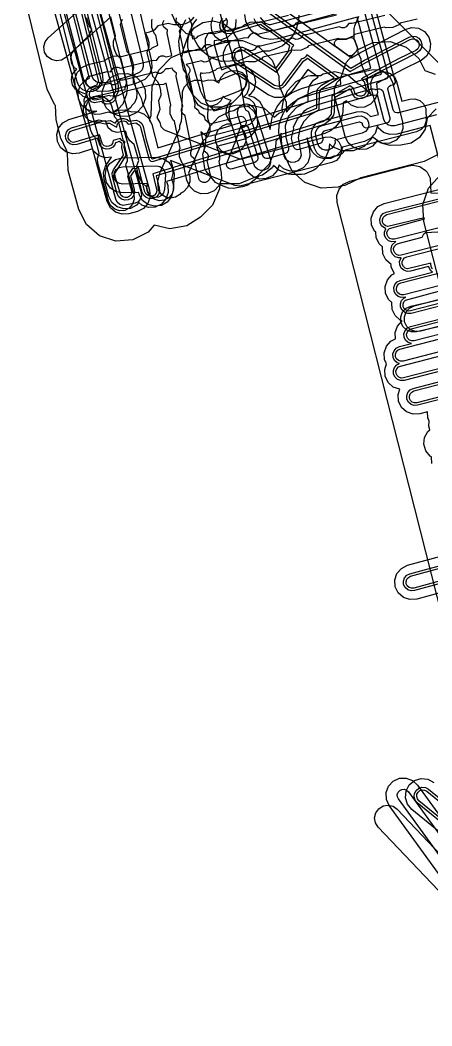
# Model space of a CAD drawing. Header units: metres. Extents: x 17722 to 17999, y 13535 to 15917.
# Drawn here: x 17852.3 to 17899.3, y 13712.9 to 13827.8 of the extents above; entities that cross this region are included whole.
import ezdxf

# ---------------------------------------------------------------- set-up
doc = ezdxf.new("R2010")
doc.units = ezdxf.units.M
for name, color, linetype in [('AI_GREENING_ALLOWED_ZONE', 4, 'Continuous'), ('AI_GREENING_EXCLUSIONS', 1, 'Continuous'), ('AI_GREENING_LAWN', 82, 'Continuous')]:
    doc.layers.add(name, color=color, linetype=linetype)

msp = doc.modelspace()

# ---------------------------------------------------------------- linework, layer by layer
at = {"layer": 'AI_GREENING_ALLOWED_ZONE'}
msp.add_lwpolyline([(17888.4, 13824.73), (17888.27, 13824.86), (17888.2, 13825.04), (17888.2, 13825.23), (17888.28, 13825.41), (17888.41, 13825.54), (17888.58, 13825.62), (17888.77, 13825.63), (17888.87, 13825.61), (17889.55, 13825.64), (17889.65, 13825.67), (17889.82, 13825.75), (17890.02, 13825.8), (17890.23, 13825.76), (17890.4, 13825.64), (17890.51, 13825.46), (17890.76, 13824.7), (17890.79, 13824.53), (17890.75, 13824.36), (17890.66, 13824.21), (17890.35, 13823.87), (17890.21, 13823.76), (17890.03, 13823.71), (17889.85, 13823.73), (17889.69, 13823.8), (17888.4, 13824.73)], close=True, dxfattribs=at)
at = {"layer": 'AI_GREENING_EXCLUSIONS'}
for points in [[(17858.87, 13838.53), (17863.5, 13820.35), (17863.5, 13819.59), (17863.27, 13819.18), (17863.16, 13818.7), (17862.9, 13818.41), (17862.56, 13818.23), (17862.17, 13818.2), (17861.8, 13818.32), (17861.61, 13818.49), (17860.8, 13818.34), (17860.43, 13818.46), (17860.13, 13818.72), (17859.95, 13819.06), (17859.93, 13819.45), (17860.05, 13819.82), (17860.3, 13820.12), (17861.07, 13820.41), (17861.31, 13820.84), (17856.91, 13838.33)], [(17858.58, 13838.46), (17863.21, 13820.28), (17863.21, 13819.66), (17862.97, 13819.3), (17862.9, 13818.85), (17862.72, 13818.64), (17862.48, 13818.52), (17862.2, 13818.5), (17861.94, 13818.58), (17861.71, 13818.82), (17860.83, 13818.64), (17860.57, 13818.72), (17860.37, 13818.9), (17860.24, 13819.14), (17860.22, 13819.42), (17860.31, 13819.68), (17860.49, 13819.88), (17861.33, 13820.17), (17861.41, 13820.5), (17861.65, 13820.74), (17857.21, 13838.39)], [(17859.85, 13838.77), (17864.47, 13820.6), (17864.53, 13820.11), (17864.47, 13819.35), (17864.03, 13818.21), (17863.52, 13817.62), (17862.86, 13817.28), (17862.96, 13817.24), (17863.52, 13817.52), (17864.3, 13817.57), (17865.02, 13817.33), (17865.74, 13817.35), (17866.47, 13817.07), (17867.03, 13816.53), (17867.33, 13815.89), (17868.03, 13813.2), (17885.17, 13818.45), (17885.19, 13819.53), (17885.35, 13820.29), (17885.79, 13820.93), (17886.34, 13821.29), (17885.14, 13822.16), (17883.35, 13819.73), (17882.86, 13819.26), (17882.14, 13818.96), (17881.36, 13818.95), (17880.64, 13819.25), (17876.4, 13822.04), (17875.84, 13822.59), (17875.54, 13823.3), (17875.54, 13824.08), (17875.83, 13824.81), (17876.27, 13825.26), (17875.97, 13825.22), (17875.21, 13825.42), (17874.59, 13825.9), (17874.21, 13826.57), (17874.11, 13827.35), (17874.31, 13828.1)], [(17880.88, 13830.14), (17890.12, 13823.49), (17891.15, 13824.11), (17896.24, 13826.74), (17896.99, 13826.95), (17897.77, 13826.86), (17898.45, 13826.49), (17898.94, 13825.87), (17899.15, 13825.12), (17899.07, 13824.35), (17898.69, 13823.67), (17898.08, 13823.18), (17896.08, 13822.21), (17893, 13820.56), (17893.1, 13819.49), (17892.83, 13818.76), (17892.31, 13818.19), (17891.6, 13817.86), (17890.82, 13817.82), (17890.09, 13818.09), (17889.56, 13818.57), (17889.17, 13818.34), (17889.16, 13817.32), (17888.99, 13816.56), (17888.7, 13816.06), (17888.25, 13815.57), (17887.73, 13815.17), (17887.1, 13814.85), (17869.04, 13809.36), (17869.16, 13808.89), (17869.21, 13808.11), (17868.95, 13807.37), (17868.44, 13806.79), (17867.74, 13806.45), (17866.96, 13806.4), (17866.22, 13806.66), (17865.87, 13806.96), (17865.61, 13806.66), (17864.92, 13806.3), (17864.14, 13806.24), (17863.4, 13806.48), (17862.8, 13806.98), (17862.45, 13807.67), (17861.9, 13809.58), (17861.84, 13810.36), (17862.08, 13811.1), (17862.75, 13812.13), (17862.01, 13812.08), (17861.27, 13812.33), (17860.68, 13812.84), (17860.56, 13813.08), (17859.07, 13812.62), (17859.07, 13812.62), (17858.29, 13812.54), (17857.55, 13812.76), (17856.94, 13813.26), (17856.57, 13813.94), (17856.49, 13814.72), (17856.71, 13815.47), (17857.21, 13816.07), (17857.89, 13816.44), (17861.08, 13817.38), (17860.67, 13817.35), (17859.93, 13817.59), (17859.34, 13818.1), (17858.99, 13818.8), (17858.93, 13819.57), (17859.18, 13820.32), (17859.69, 13820.91), (17860.22, 13821.18), (17855.94, 13838.1)], [(17866.01, 13828.59), (17867.32, 13823.11), (17867.36, 13822.33), (17867.09, 13821.6), (17866.56, 13821.03), (17865.51, 13820.55), (17862.45, 13819.68), (17861.23, 13819.63), (17860.49, 13819.89), (17859.91, 13820.4), (17859.57, 13821.11), (17855.84, 13835.49)], [(17860.25, 13833.17), (17867.09, 13808.38), (17867.15, 13807.61), (17866.9, 13806.86), (17866.39, 13806.27), (17865.7, 13805.92), (17864.73, 13805.68), (17863.95, 13805.62), (17863.21, 13805.86), (17862.62, 13806.37), (17862.27, 13807.07), (17854.81, 13834.09)], [(17859.03, 13833.83), (17866.13, 13808.12), (17866.16, 13807.73), (17866.03, 13807.36), (17865.78, 13807.06), (17865.43, 13806.89), (17864.07, 13806.61), (17863.7, 13806.73), (17863.41, 13806.99), (17863.23, 13807.34), (17855.78, 13834.36)], [(17858.84, 13833.26), (17861.73, 13821.46), (17861.76, 13820.88), (17861.56, 13820.33), (17861.16, 13819.9), (17860.63, 13819.65), (17860.04, 13819.62), (17859.49, 13819.82), (17859.06, 13820.22), (17858.82, 13820.75), (17855.72, 13833.37)], [(17862.4, 13833.42), (17865.13, 13822.3), (17865.2, 13820.72), (17866.14, 13818.87), (17866.3, 13818.26), (17866.97, 13816.83), (17867.11, 13816.27), (17867.13, 13816.54), (17867.27, 13816.89), (17867.38, 13820.2), (17868.15, 13822.1), (17869.56, 13823.53), (17871.44, 13824.34), (17873.51, 13824.42), (17873.82, 13824.7), (17875.72, 13825.47), (17877.7, 13825.47), (17879.6, 13824.7), (17881.09, 13823.22), (17881.84, 13821.41), (17881.86, 13820.31), (17882.68, 13818.41), (17882.7, 13817.29), (17884.03, 13818.81), (17885.78, 13819.65), (17888.92, 13820.46), (17888.88, 13821.11), (17889.52, 13822.95), (17890.82, 13824.41), (17892.58, 13825.26), (17894.53, 13825.37), (17896.37, 13824.72), (17897.82, 13823.42), (17898.48, 13822.06), (17899.69, 13821.64)], [(17900.17, 13812.51), (17898.42, 13811.66), (17891.18, 13809.79), (17889.38, 13808.9), (17888.97, 13808.88), (17888.61, 13808.7), (17886.66, 13808.59), (17884.82, 13809.24), (17883.36, 13810.54), (17882.52, 13812.3), (17882.19, 13813.56), (17882.12, 13814.88), (17881.87, 13814.35), (17881.49, 13813.97), (17881.47, 13813.16), (17880.72, 13811.36), (17879.31, 13809.93), (17877.33, 13809.1), (17875.35, 13809.1), (17875.1, 13809.18), (17875.08, 13808.53), (17874.27, 13806.65), (17872.92, 13805.3), (17871.34, 13804.31), (17869.42, 13803.97), (17867.61, 13804.36), (17866.93, 13803.58), (17865.19, 13802.7), (17863.24, 13802.55), (17861.39, 13803.16), (17859.91, 13804.44), (17859.03, 13806.18), (17857.8, 13810.62), (17857.72, 13812.6), (17857.63, 13812.95), (17856.98, 13814.32), (17856.45, 13816.4), (17856.36, 13818.03), (17856.24, 13818.15), (17855.42, 13819.91), (17852.32, 13832.54)], [(17872.13, 13828.13), (17871.71, 13827.63), (17871.18, 13827.38), (17870.69, 13827.27), (17869.84, 13827.25), (17869.22, 13827.43), (17868.03, 13827.15), (17867.61, 13826.65), (17867.07, 13826.41), (17866.62, 13826.31), (17866.87, 13825.77), (17866.99, 13825.28), (17867.02, 13824.7), (17866.77, 13824.1), (17867.43, 13821.39), (17867.98, 13820.79), (17868.23, 13820.26), (17868.35, 13819.77), (17868.37, 13819.19), (17868.12, 13818.58), (17868.26, 13817.6), (17867.93, 13816.68), (17868.25, 13816.11), (17868.39, 13815.63), (17868.77, 13815.28), (17877.45, 13811.9), (17887.12, 13814.43), (17887.71, 13814.47), (17888.26, 13814.27), (17888.7, 13813.89), (17888.95, 13813.36), (17888.99, 13812.78), (17888.8, 13812.22), (17888.41, 13811.78), (17887.88, 13811.53), (17877.39, 13808.82), (17876.81, 13808.92), (17869.49, 13811.78), (17869.68, 13811.2), (17869.75, 13810.29), (17869.61, 13809.66), (17869.77, 13809.08), (17869.82, 13808.5), (17869.65, 13807.94), (17869.27, 13807.49), (17868.75, 13807.22), (17868.17, 13807.17), (17867.61, 13807.35), (17867.16, 13807.73), (17866.89, 13808.25), (17866.74, 13808.77), (17866.25, 13809.23), (17865.84, 13810.08), (17865.7, 13810.56), (17865.65, 13811.15), (17865.87, 13811.76), (17865.34, 13813.6), (17865.34, 13813.6), (17864.82, 13814), (17864.55, 13814.52), (17864.4, 13815.11), (17863.38, 13814.95), (17862.83, 13815.13), (17862.38, 13815.51), (17862.05, 13816.3), (17861.34, 13816.14), (17860.75, 13816.13), (17860.21, 13816.34), (17859.79, 13816.75), (17859.55, 13817.28), (17859.54, 13817.87), (17859.75, 13818.41), (17860.16, 13818.84), (17860.7, 13819.07), (17864.32, 13819.87), (17864.31, 13820.07), (17864.51, 13820.72), (17863.86, 13823.38), (17863.36, 13823.8), (17863.11, 13824.33), (17862.99, 13824.82), (17862.96, 13825.4), (17863.21, 13826), (17862.68, 13828.18), (17857.54, 13823.54), (17857.03, 13823.24), (17856.46, 13823.16), (17855.89, 13823.3), (17855.42, 13823.65), (17855.12, 13824.15), (17855.03, 13824.73), (17855.18, 13825.3), (17855.53, 13825.77), (17861.27, 13830.94)], [(17899.83, 13816.99), (17895.04, 13815.74), (17894.65, 13815.72), (17894.28, 13815.85), (17893.99, 13816.11), (17893.82, 13816.46), (17893.11, 13819.21), (17893.1, 13819.21), (17892.71, 13819.19), (17892.55, 13819.25), (17886.16, 13817.38), (17885.37, 13816.95), (17884.68, 13816.22), (17884.24, 13815.37), (17884.06, 13814.35), (17884.39, 13812.39), (17884.26, 13812.02), (17884, 13811.73), (17883.65, 13811.56), (17883.26, 13811.54), (17882.89, 13811.67), (17882.6, 13811.93), (17882.43, 13812.28), (17881.85, 13814.93), (17881.89, 13815.88), (17882.09, 13816.61), (17882.42, 13817.28), (17882.86, 13817.88), (17883.42, 13818.39), (17884.07, 13818.79), (17884.71, 13819.04), (17884.71, 13819.04), (17893.56, 13821.63), (17891.46, 13829.36), (17881.45, 13826.64), (17880.87, 13826.58), (17880.48, 13826.63), (17879.79, 13826.93), (17879.26, 13827.48), (17879.02, 13827.96)], [(17880.4, 13829.26), (17890.04, 13822.31), (17891.61, 13823.23), (17896.7, 13825.85), (17897.08, 13825.96), (17897.47, 13825.91), (17897.81, 13825.72), (17898.05, 13825.42), (17898.16, 13825.04), (17898.11, 13824.65), (17897.92, 13824.31), (17897.62, 13824.07), (17891.74, 13821.04), (17891.94, 13820.65), (17892.11, 13819.65), (17891.98, 13819.28), (17891.71, 13818.99), (17891.36, 13818.83), (17890.97, 13818.81), (17890.6, 13818.94), (17890.32, 13819.21), (17890.09, 13819.81), (17889.92, 13819.93), (17888.18, 13818.92), (17888.16, 13817.34), (17888.08, 13816.95), (17887.64, 13816.37), (17887.12, 13815.97), (17886.8, 13815.81), (17867.84, 13810), (17868.2, 13808.63), (17868.22, 13808.25), (17868.09, 13807.88), (17867.83, 13807.58), (17867.48, 13807.41), (17867.09, 13807.39), (17866.72, 13807.52), (17866.43, 13807.78), (17866.26, 13808.13), (17865.62, 13810.56), (17865.28, 13810.53), (17864.91, 13809.97), (17865.33, 13808.5), (17865.36, 13808.11), (17865.24, 13807.74), (17864.99, 13807.44), (17864.65, 13807.26), (17864.26, 13807.23), (17863.89, 13807.35), (17863.59, 13807.6), (17863.41, 13807.95), (17862.85, 13809.93), (17862.84, 13810.32), (17862.99, 13810.68), (17864.11, 13812.39), (17863.92, 13813.22), (17863.95, 13813.71), (17863.63, 13813.92), (17863.21, 13813.8), (17863.21, 13813.8), (17863.13, 13813.57), (17862.88, 13813.27), (17862.53, 13813.1), (17862.14, 13813.07), (17861.77, 13813.19), (17861.47, 13813.45), (17861.16, 13814.31), (17858.78, 13813.58), (17858.39, 13813.54), (17858.01, 13813.65), (17857.71, 13813.89), (17857.53, 13814.24), (17857.49, 13814.63), (17857.6, 13815), (17857.84, 13815.3), (17858.19, 13815.49), (17861.31, 13816.42), (17862.03, 13816.26), (17862.59, 13816.33), (17863.17, 13816.04), (17863.44, 13816.38), (17863.79, 13816.55), (17864.17, 13816.58), (17864.54, 13816.46), (17864.77, 13816.26), (17865.57, 13816.36), (17865.93, 13816.22), (17866.19, 13815.98), (17866.36, 13815.63), (17866.66, 13814.29), (17867.31, 13812.04), (17867.41, 13811.96), (17885.12, 13817.33), (17886.16, 13817.76), (17886.19, 13819.51), (17886.27, 13819.9), (17886.69, 13820.37), (17888.15, 13821.21), (17885.11, 13823.41), (17884.78, 13823.15), (17884.6, 13823.11), (17882.54, 13820.32), (17882.3, 13820.09), (17881.89, 13819.93), (17881.5, 13819.95), (17881.19, 13820.08), (17876.95, 13822.87), (17876.67, 13823.15), (17876.52, 13823.51), (17876.52, 13823.9), (17876.66, 13824.26), (17876.94, 13824.54), (17877.3, 13824.69), (17877.69, 13824.69), (17878.05, 13824.54), (17881.5, 13822.27), (17882.99, 13824.3), (17882.97, 13824.48), (17883.1, 13824.86), (17879.75, 13827.28), (17878.56, 13826.97), (17876.42, 13826.27), (17876.03, 13826.22), (17875.66, 13826.32), (17875.35, 13826.56), (17875.15, 13826.89), (17875.1, 13827.28), (17875.21, 13827.66), (17875.44, 13827.97)], [(17880.26, 13828.99), (17889.99, 13821.94), (17891.75, 13822.96), (17896.84, 13825.58), (17897.1, 13825.66), (17897.37, 13825.63), (17897.61, 13825.49), (17897.78, 13825.28), (17897.86, 13825.02), (17897.83, 13824.75), (17897.69, 13824.51), (17897.48, 13824.34), (17895.48, 13823.36), (17891.58, 13821.3), (17891.27, 13821.06), (17891.57, 13820.78), (17891.8, 13819.96), (17891.82, 13819.69), (17891.72, 13819.44), (17891.54, 13819.23), (17891.29, 13819.12), (17891.02, 13819.11), (17890.76, 13819.2), (17890.56, 13819.38), (17890.35, 13819.99), (17889.94, 13820.29), (17887.88, 13819.12), (17887.8, 13817.07), (17887.46, 13816.61), (17886.94, 13816.21), (17867.46, 13810.24), (17867.92, 13808.29), (17867.83, 13808.03), (17867.65, 13807.82), (17867.41, 13807.7), (17867.13, 13807.69), (17866.88, 13807.78), (17866.67, 13807.96), (17866.55, 13808.2), (17865.82, 13811.01), (17865.5, 13810.83), (17865.14, 13810.85), (17864.59, 13810.02), (17865.07, 13808.14), (17864.98, 13807.88), (17864.81, 13807.68), (17864.56, 13807.55), (17864.29, 13807.53), (17864.03, 13807.61), (17863.82, 13807.79), (17863.15, 13809.94), (17863.14, 13810.26), (17864.43, 13812.33), (17864.21, 13813.29), (17864.27, 13813.93), (17863.97, 13814.02), (17863.73, 13814.26), (17862.95, 13814.04), (17862.95, 13814.04), (17862.87, 13813.72), (17862.69, 13813.51), (17862.45, 13813.39), (17862.18, 13813.37), (17861.92, 13813.45), (17861.71, 13813.63), (17861.37, 13814.69), (17858.42, 13813.83), (17858.15, 13813.91), (17857.94, 13814.09), (17857.81, 13814.33), (17857.79, 13814.6), (17857.86, 13814.86), (17858.04, 13815.07), (17858.28, 13815.2), (17861.33, 13816.12), (17862.03, 13815.95), (17862.26, 13816.04), (17862.53, 13816.04), (17863.3, 13815.59), (17863.36, 13815.61), (17863.44, 13815.94), (17863.62, 13816.14), (17863.86, 13816.26), (17864.14, 13816.28), (17864.4, 13816.2), (17864.65, 13815.93), (17865.52, 13816.07), (17865.95, 13815.8), (17866.07, 13815.56), (17867.04, 13811.88), (17867.22, 13811.7), (17867.42, 13811.65), (17885.21, 13817.05), (17886.19, 13817.4), (17886.46, 13817.61), (17886.49, 13819.51), (17886.63, 13819.93), (17888.7, 13821.19), (17885.03, 13823.84), (17884.88, 13823.58), (17884.65, 13823.42), (17884.41, 13823.37), (17882.13, 13820.34), (17881.84, 13820.22), (17881.35, 13820.33), (17877.11, 13823.12), (17876.92, 13823.31), (17876.81, 13823.57), (17876.81, 13823.84), (17876.91, 13824.09), (17877.11, 13824.29), (17877.36, 13824.39), (17877.63, 13824.4), (17877.88, 13824.29), (17881.57, 13821.87), (17883.29, 13824.2), (17883.27, 13824.44), (17883.35, 13824.7), (17883.54, 13824.91), (17879.8, 13827.61), (17878.47, 13827.26), (17876.32, 13826.55), (17876.05, 13826.51), (17875.79, 13826.59), (17875.57, 13826.75), (17875.44, 13826.99), (17875.4, 13827.26), (17875.47, 13827.52), (17875.64, 13827.74), (17875.88, 13827.88)], [(17893.94, 13828.33), (17890.21, 13827.41), (17889.84, 13827.43), (17889.54, 13827.02), (17889.29, 13826.91), (17889.02, 13826.9), (17888.71, 13827.04), (17884.98, 13826.11), (17884.61, 13826.13), (17884.31, 13825.73), (17884.06, 13825.61), (17883.79, 13825.6), (17883.48, 13825.74), (17879.75, 13824.82), (17879.38, 13824.84), (17879.08, 13824.43), (17878.83, 13824.31), (17878.56, 13824.3), (17878.25, 13824.44), (17874.52, 13823.52), (17874.16, 13823.54), (17873.85, 13823.13), (17873.6, 13823.02), (17873.33, 13823), (17873.02, 13823.15), (17871.25, 13822.71), (17871.56, 13822.44), (17871.67, 13822.19), (17871.67, 13821.92), (17871.52, 13821.61), (17872.25, 13818.21), (17872.22, 13817.84), (17872.62, 13817.52), (17872.73, 13817.2), (17873.19, 13816.95), (17873.34, 13816.72), (17873.39, 13816.48), (17874.02, 13815.97), (17877.51, 13816.84), (17877.76, 13816.75), (17877.97, 13816.57), (17878.09, 13816.33), (17878.11, 13816.05), (17878.02, 13815.8), (17877.84, 13815.59), (17877.59, 13815.47), (17874.04, 13814.53), (17873.76, 13814.51), (17873.51, 13814.6), (17872.93, 13815.05), (17873.31, 13813.28), (17873.28, 13812.92), (17873.67, 13812.6), (17873.78, 13812.35), (17873.79, 13812.07), (17873.64, 13811.77), (17874, 13810.09), (17874, 13809.82), (17873.9, 13809.56), (17873.71, 13809.37), (17873.46, 13809.26), (17873.19, 13809.25), (17872.93, 13809.35), (17872.74, 13809.54), (17872.26, 13811.52), (17872.29, 13811.89), (17871.89, 13812.21), (17871.78, 13812.46), (17871.78, 13812.73), (17871.93, 13813.04), (17871.14, 13816.87), (17870.83, 13817.13), (17870.73, 13817.38), (17870.72, 13817.66), (17870.87, 13817.96), (17870.14, 13821.37), (17870.17, 13821.73), (17869.78, 13822.05), (17869.67, 13822.32), (17869.29, 13822.22), (17868.93, 13822.24), (17868.62, 13821.84), (17868.37, 13821.72), (17868.1, 13821.71), (17867.79, 13821.85), (17864.06, 13820.93), (17863.7, 13820.95), (17863.39, 13820.54), (17863.14, 13820.42), (17862.87, 13820.41), (17862.56, 13820.55), (17860.45, 13820.08), (17860.19, 13820.18), (17859.99, 13820.36), (17859.87, 13820.61), (17859.86, 13820.88), (17859.95, 13821.14), (17860.14, 13821.34), (17862.27, 13821.92), (17862.64, 13821.9), (17862.94, 13822.31), (17863.19, 13822.42), (17863.46, 13822.44), (17863.77, 13822.3), (17867.5, 13823.22), (17867.5, 13823.22), (17867.87, 13823.2), (17868.17, 13823.61), (17868.42, 13823.72), (17868.69, 13823.73), (17869, 13823.59), (17869.63, 13823.75), (17869.08, 13826.29), (17869.12, 13826.66), (17868.72, 13826.98), (17868.61, 13827.23), (17868.61, 13827.5), (17868.76, 13827.81)], [(17884.12, 13828.36), (17884.05, 13827.59), (17883.8, 13826.77), (17883.43, 13826.06), (17882.89, 13825.41), (17882.24, 13824.88), (17881.59, 13824.54), (17880.72, 13824.26), (17880.07, 13824.24), (17878.81, 13823.84), (17877.26, 13823.15), (17875.31, 13823.09), (17874.44, 13823.38), (17873.79, 13823.71), (17873.14, 13824.24), (17872.6, 13824.9), (17872.23, 13825.6), (17872.16, 13825.91), (17871.28, 13826.26), (17870.16, 13827.34), (17870.16, 13827.34), (17869.53, 13828.77)], [(17870.14, 13828.05), (17870.1, 13827.69), (17870.5, 13827.37), (17870.61, 13827.12), (17870.61, 13826.84), (17870.46, 13826.54), (17870.99, 13824.08), (17872.73, 13824.52), (17873.1, 13824.5), (17873.4, 13824.9), (17873.65, 13825.02), (17873.92, 13825.03), (17874.23, 13824.89), (17877.96, 13825.81), (17878.33, 13825.79), (17878.63, 13826.2), (17878.88, 13826.31), (17879.15, 13826.33), (17879.46, 13826.19), (17883.19, 13827.11), (17883.56, 13827.09), (17883.86, 13827.5), (17884.11, 13827.61), (17884.38, 13827.62), (17884.69, 13827.48), (17888.42, 13828.41)], [(17871.57, 13828.11), (17871.88, 13827.39), (17871.89, 13826.61), (17871.82, 13826.42), (17871.98, 13825.67), (17872.48, 13825.78), (17872.63, 13825.95), (17873.34, 13826.28), (17874.12, 13826.32), (17874.31, 13826.25), (17877.71, 13827.08), (17877.86, 13827.24), (17878.57, 13827.58), (17879.35, 13827.61), (17879.54, 13827.54), (17882.94, 13828.38)], [(17899.78, 13817.68), (17898.78, 13816.6), (17898.55, 13815.36), (17897.89, 13814.39), (17896.92, 13813.74), (17895.77, 13813.52), (17894.54, 13813.48), (17893.5, 13813.76), (17892.5, 13814.45), (17892.37, 13814.19), (17891.56, 13813.38), (17890.33, 13812.86), (17889.06, 13812.88), (17887.98, 13813.33), (17887.61, 13813.67), (17887.55, 13813), (17887.09, 13811.92), (17886.11, 13810.84), (17885.84, 13810.66), (17884.76, 13810.21), (17884.44, 13810.15), (17883.25, 13810.15), (17882.93, 13810.21), (17881.84, 13810.66), (17881.22, 13811.2), (17881.07, 13810.94), (17879.98, 13810.09), (17879.51, 13809.97), (17879.41, 13809.81), (17878.32, 13808.96), (17877.71, 13808.76), (17876.61, 13808.58), (17876.11, 13808.61), (17875.48, 13808.83), (17874.63, 13809.26), (17873.55, 13810.53), (17873.41, 13810.85), (17873.17, 13812.48), (17873.47, 13813.45), (17873.54, 13814.6), (17873.54, 13814.6), (17873.99, 13815.69), (17874.98, 13816.76), (17876.32, 13817.39), (17876.69, 13817.46), (17877.32, 13817.85), (17878.74, 13818.09), (17880.16, 13817.73), (17881.3, 13816.71), (17881.84, 13817.17), (17882.27, 13817.34), (17882.21, 13817.76), (17882.36, 13818.63), (17882.82, 13819.72), (17883.8, 13820.79), (17885.15, 13821.42), (17885.47, 13821.49), (17886.59, 13821.49), (17886.88, 13821.68), (17888.24, 13821.92), (17889.73, 13821.56), (17890.88, 13820.52), (17891.16, 13820.41), (17892.37, 13819.27), (17892, 13820.15), (17891.94, 13821.37), (17891.74, 13821.66), (17891.28, 13822.74), (17891.22, 13823.34), (17890.91, 13824.08), (17890.84, 13824.53), (17890.44, 13825.65), (17890.44, 13826.84), (17890.5, 13827.16), (17890.96, 13828.25)], [(17876.92, 13827.86), (17876.89, 13827.08), (17876.58, 13826.37), (17876.01, 13825.84), (17875.28, 13825.56), (17874.45, 13825.43), (17874.45, 13825), (17875.11, 13822.69), (17875.33, 13822.13), (17876.43, 13822.58), (17877.2, 13822.73), (17877.96, 13822.56), (17878.61, 13822.12), (17879.03, 13821.46), (17879.17, 13820.7), (17879.01, 13819.93), (17878.57, 13819.29), (17878.39, 13819.19), (17879.03, 13819.01), (17879.64, 13818.53), (17880.02, 13817.85), (17880.85, 13815.31), (17881.06, 13816.67), (17881.6, 13817.86), (17882.17, 13818.6), (17882.58, 13818.99), (17883.36, 13819.54), (17884.43, 13820), (17892.34, 13822.31), (17890.76, 13828.14), (17881.72, 13825.67), (17880.94, 13825.58), (17880.17, 13825.68), (17879.81, 13825.8), (17878.86, 13826.41), (17878.38, 13827.02), (17878.06, 13827.68), (17877.96, 13828.44)], [(17944.35, 13712.03), (17940.64, 13745.35), (17928.65, 13792.61), (17928.24, 13793.53), (17928.26, 13794.09), (17928.06, 13794.86), (17894.07, 13828.88)], [(17944.35, 13712.03), (17940.64, 13745.35), (17928.65, 13792.61), (17928.24, 13793.53), (17928.26, 13794.09), (17928.06, 13794.86), (17894.07, 13828.88)], [(17863.98, 13827.88), (17863.73, 13827.26), (17864.49, 13824.2), (17864.92, 13823.74), (17865.18, 13822.93), (17865.27, 13822.35), (17865.1, 13821.73), (17865.65, 13819.48), (17865.61, 13818.89), (17865.36, 13818.36), (17865.05, 13818.05), (17864.94, 13817.83), (17864.5, 13817.45), (17863.95, 13817.25), (17863.06, 13817.08), (17862.41, 13817.28), (17862.41, 13817.28), (17861.49, 13817.05), (17860.9, 13817.02), (17860.35, 13817.22), (17859.92, 13817.62), (17859.67, 13818.14), (17859.64, 13818.73), (17859.88, 13819.32), (17859.12, 13819.61), (17858.63, 13819.93), (17858.3, 13820.41), (17858.17, 13820.98), (17858.27, 13821.55), (17858.59, 13822.05), (17858.78, 13822.18), (17858.54, 13822.34), (17858.22, 13822.83), (17858.11, 13823.4), (17858.22, 13823.98), (17858.55, 13824.46), (17860.18, 13826.09), (17860.51, 13826.75), (17860.2, 13827.13), (17859.92, 13828.05)], [(17897.64, 13827.91), (17895.69, 13827.44), (17895.54, 13827.27), (17894.83, 13826.94), (17894.05, 13826.91), (17893.86, 13826.98), (17890.46, 13826.14), (17890.31, 13825.98), (17889.6, 13825.65), (17888.82, 13825.61), (17888.63, 13825.68), (17885.23, 13824.85), (17885.08, 13824.68), (17884.37, 13824.35), (17883.59, 13824.31), (17883.4, 13824.38), (17880, 13823.55), (17879.85, 13823.38), (17879.14, 13823.05), (17878.36, 13823.02), (17878.17, 13823.08), (17874.77, 13822.25), (17874.62, 13822.09), (17873.91, 13821.76), (17873.13, 13821.72), (17872.95, 13821.79), (17872.87, 13821.5), (17873.52, 13818.42), (17873.75, 13818.11), (17874.12, 13817.86), (17874.41, 13817.42), (17876.9, 13818.08), (17877.68, 13818.13), (17878.42, 13817.88), (17879, 13817.36), (17879.35, 13816.66), (17879.39, 13815.88), (17879.14, 13815.14), (17878.62, 13814.56), (17877.92, 13814.21), (17874.71, 13813.37), (17875.05, 13812.62), (17875.06, 13811.84), (17874.99, 13811.65), (17875.27, 13810.36), (17875.28, 13809.58), (17874.99, 13808.86), (17874.45, 13808.3), (17873.73, 13807.99), (17872.95, 13807.97), (17872.23, 13808.26), (17871.67, 13808.81), (17871.36, 13809.52), (17870.98, 13811.31), (17870.82, 13811.47), (17870.51, 13812.19), (17870.5, 13812.97), (17870.58, 13813.16), (17869.93, 13816.24), (17869.76, 13816.39), (17869.45, 13817.11), (17869.44, 13817.89), (17869.52, 13818.08), (17868.98, 13820.6), (17868.68, 13820.46), (17867.9, 13820.42), (17867.71, 13820.49), (17864.31, 13819.66), (17864.16, 13819.49), (17863.45, 13819.16), (17862.67, 13819.13), (17862.48, 13819.19), (17861.03, 13818.83), (17860.25, 13818.8), (17859.52, 13819.06), (17858.94, 13819.59), (17858.61, 13820.29), (17858.57, 13821.07), (17858.84, 13821.81), (17859.36, 13822.38), (17860.07, 13822.72), (17862.02, 13823.19), (17862.17, 13823.35), (17862.88, 13823.69), (17863.66, 13823.72), (17863.85, 13823.65), (17867.25, 13824.48), (17867.4, 13824.65), (17867.4, 13824.65), (17868.04, 13824.95), (17867.81, 13826.08), (17867.65, 13826.24), (17867.34, 13826.96), (17867.33, 13827.74), (17867.4, 13827.92)], [(17902.88, 13801.32), (17899.11, 13815.77), (17895.29, 13814.77), (17894.51, 13814.73), (17893.78, 13814.98), (17893.19, 13815.5), (17893.08, 13815.74), (17892.83, 13814.85), (17892.31, 13814.27), (17891.61, 13813.93), (17889.11, 13813.28), (17888.99, 13812.92), (17888.47, 13812.33), (17887.77, 13811.99), (17886.99, 13811.95), (17886.25, 13812.2), (17885.67, 13812.72), (17885.32, 13813.42), (17885.09, 13814.37), (17885.12, 13813.9), (17885.34, 13813.03), (17885.38, 13812.25), (17885.13, 13811.51), (17884.61, 13810.93), (17883.9, 13810.59), (17883.12, 13810.55), (17882.39, 13810.81), (17881.86, 13811.27), (17881.63, 13810.61), (17881.1, 13810.03), (17880.4, 13809.69), (17879.62, 13809.65), (17878.88, 13809.92), (17878.3, 13810.44), (17877.97, 13811.14), (17876.22, 13816.62), (17876.13, 13817.39), (17876.34, 13818.14), (17876.46, 13818.29), (17874.82, 13817.64), (17874.06, 13817.5), (17873.29, 13817.66), (17872.65, 13818.1), (17872.23, 13818.76), (17872, 13819.34), (17871, 13822.79), (17870.66, 13823.76), (17870.49, 13824.54), (17870.44, 13825.39), (17870.68, 13826.75), (17871.22, 13827.88)], [(17875.79, 13828.06), (17875.93, 13827.7), (17875.92, 13827.31), (17875.76, 13826.95), (17875.48, 13826.68), (17875.11, 13826.54), (17873.77, 13826.31), (17873.45, 13825.65), (17873.44, 13824.79), (17874.52, 13821.18), (17874.7, 13820.77), (17876.8, 13821.66), (17877.19, 13821.73), (17877.57, 13821.64), (17877.89, 13821.42), (17878.1, 13821.1), (17878.17, 13820.71), (17878.09, 13820.33), (17877.87, 13820.01), (17877.2, 13819.66), (17874.45, 13818.57), (17874.07, 13818.5), (17873.69, 13818.58), (17873.37, 13818.8), (17872.95, 13819.63), (17871.96, 13823.08), (17871.62, 13824.05), (17871.47, 13824.76), (17871.44, 13825.38), (17871.63, 13826.42), (17872.06, 13827.34), (17872.49, 13827.9)], [(17906.22, 13737.06), (17888.5, 13806.97), (17888.46, 13807.75), (17888.72, 13808.49), (17889.23, 13809.06), (17889.93, 13809.4), (17896.66, 13811.16), (17897.17, 13811.23), (17897.93, 13811.08), (17898.58, 13810.64), (17898.76, 13810.44), (17899.1, 13809.74), (17899.17, 13808.07), (17968.1, 13807.65)], [(17916.04, 13735.98), (17898.38, 13804.8), (17898.27, 13806.75), (17898.92, 13808.59), (17900.22, 13810.04)], [(17899.31, 13777.14), (17899.26, 13777.91), (17899.11, 13778), (17898.61, 13778.6), (17898.38, 13779.35), (17898.46, 13780.12), (17898.83, 13780.81), (17899.06, 13781.01), (17898.95, 13781.4), (17899.01, 13781.99), (17898.83, 13782.36), (17898.79, 13783.05), (17897.93, 13782.83), (17897.15, 13782.78), (17896.41, 13783.04), (17895.83, 13783.56), (17895.49, 13784.26), (17895.45, 13785.04), (17895.65, 13785.64), (17894.88, 13785.89), (17894.3, 13786.41), (17893.96, 13787.12), (17893.92, 13787.9), (17894.14, 13788.53), (17893.9, 13789.03), (17893.86, 13789.81), (17894.11, 13790.54), (17894.63, 13791.13), (17895.17, 13791.39), (17895.13, 13792.12), (17895.39, 13792.86), (17895.93, 13793.45), (17895.69, 13793.53), (17895.11, 13794.05), (17894.77, 13794.76), (17894.73, 13795.56), (17894.35, 13795.9), (17894.01, 13796.6), (17893.97, 13797.38), (17894.22, 13798.12), (17894.74, 13798.7), (17895.05, 13798.84), (17894.67, 13799.58), (17894.65, 13799.89), (17894.04, 13800.42), (17893.7, 13801.12), (17893.66, 13801.91), (17893.28, 13802.25), (17892.94, 13802.95), (17892.9, 13803.57), (17892.76, 13803.7), (17892.42, 13804.4), (17892.37, 13805.18), (17892.63, 13805.91), (17893.15, 13806.5), (17893.85, 13806.84), (17901.98, 13808.94)], [(17904.02, 13796.12), (17896.95, 13794.29), (17896.56, 13794.27), (17896.2, 13794.39), (17895.91, 13794.65), (17895.74, 13795.01), (17895.71, 13795.39), (17895.84, 13795.76), (17896.1, 13796.05), (17896.34, 13796.17), (17895.81, 13796.11), (17895.44, 13796.24), (17895.15, 13796.5), (17894.98, 13796.85), (17894.96, 13797.24), (17895.09, 13797.61), (17895.35, 13797.9), (17895.7, 13798.07), (17899.39, 13799.02), (17899.18, 13799.16), (17898.91, 13799.64), (17896.86, 13799.11), (17896.47, 13799.09), (17896.1, 13799.22), (17895.81, 13799.48), (17895.64, 13799.83), (17895.62, 13800.22), (17895.8, 13800.65), (17895.5, 13800.63), (17895.13, 13800.76), (17894.84, 13801.02), (17894.67, 13801.37), (17894.64, 13801.76), (17894.77, 13802.13), (17895.2, 13802.5), (17894.74, 13802.46), (17894.37, 13802.59), (17894.08, 13802.85), (17893.91, 13803.2), (17893.88, 13803.59), (17894.03, 13803.97), (17893.56, 13804.3), (17893.39, 13804.65), (17893.37, 13805.04), (17893.49, 13805.41), (17893.75, 13805.7), (17894.1, 13805.87), (17902.48, 13808)], [(17901.62, 13804.47), (17895.05, 13802.77), (17894.78, 13802.76), (17894.52, 13802.85), (17894.32, 13803.03), (17894.2, 13803.27), (17894.18, 13803.55), (17894.27, 13803.81), (17894.45, 13804.01), (17898.46, 13805.1), (17898.44, 13805.23), (17894.26, 13804.21), (17894, 13804.3), (17893.8, 13804.48), (17893.68, 13804.72), (17893.66, 13805), (17893.75, 13805.25), (17893.93, 13805.46), (17894.18, 13805.58), (17902.3, 13807.68)], [(17900.86, 13802.25), (17895.81, 13800.94), (17895.54, 13800.93), (17895.28, 13801.02), (17895.08, 13801.2), (17894.96, 13801.45), (17894.94, 13801.72), (17895.03, 13801.98), (17895.21, 13802.18), (17895.46, 13802.3), (17898.2, 13803.01), (17898.37, 13803.38), (17898.59, 13803.54), (17900.67, 13803.65)], [(17899.39, 13799.37), (17899.23, 13799.6), (17899.19, 13800.03), (17896.51, 13799.39), (17896.25, 13799.48), (17896.05, 13799.66), (17895.93, 13799.91), (17895.92, 13800.18), (17896.01, 13800.44), (17896.19, 13800.64), (17896.43, 13800.76), (17902.37, 13802.29)], [(17900.25, 13797.49), (17896.12, 13796.42), (17895.85, 13796.41), (17895.59, 13796.5), (17895.39, 13796.68), (17895.27, 13796.93), (17895.25, 13797.2), (17895.34, 13797.46), (17895.53, 13797.66), (17895.77, 13797.78), (17901.38, 13799.23)], [(17904.91, 13793.87), (17897.56, 13792.2), (17896.97, 13792.18), (17896.43, 13792.39), (17896, 13792.8), (17895.76, 13793.33), (17895.75, 13793.92), (17895.96, 13794.46), (17896.36, 13794.89), (17896.89, 13795.13), (17904.35, 13796.82)], [(17904.08, 13796.44), (17896.88, 13794.58), (17896.61, 13794.56), (17896.35, 13794.65), (17896.14, 13794.83), (17896.03, 13795.08), (17896.01, 13795.35), (17896.1, 13795.61), (17896.28, 13795.81), (17900.37, 13796.93)], [(17904.32, 13793.89), (17898.02, 13792.26), (17897.44, 13792.23), (17896.88, 13792.42), (17896.45, 13792.81), (17896.19, 13793.34), (17896.16, 13793.92), (17896.35, 13794.48), (17896.74, 13794.91), (17897.27, 13795.17), (17904.17, 13796.95)], [(17903.92, 13788.66), (17896.15, 13786.65), (17895.76, 13786.63), (17895.39, 13786.76), (17895.1, 13787.02), (17894.93, 13787.37), (17894.91, 13787.76), (17895.04, 13788.12), (17895.3, 13788.42), (17895.61, 13788.57), (17895.33, 13788.67), (17895.04, 13788.93), (17894.87, 13789.28), (17894.85, 13789.67), (17894.98, 13790.04), (17895.23, 13790.33), (17895.59, 13790.5), (17896.96, 13790.85), (17896.6, 13790.98), (17896.31, 13791.24), (17896.14, 13791.59), (17896.12, 13791.98), (17896.25, 13792.35), (17896.51, 13792.64), (17896.86, 13792.81), (17904.76, 13794.84)], [(17904.68, 13793.08), (17897.28, 13791.16), (17897.01, 13791.15), (17896.75, 13791.24), (17896.55, 13791.42), (17896.43, 13791.67), (17896.42, 13791.94), (17896.51, 13792.2), (17896.69, 13792.4), (17896.93, 13792.52), (17904.79, 13794.54)], [(17903.83, 13790.87), (17896.01, 13788.85), (17895.74, 13788.84), (17895.48, 13788.93), (17895.28, 13789.11), (17895.16, 13789.35), (17895.14, 13789.63), (17895.23, 13789.88), (17895.42, 13790.09), (17895.66, 13790.21), (17903.76, 13792.3)], [(17903.94, 13788.97), (17896.07, 13786.94), (17895.8, 13786.92), (17895.54, 13787.01), (17895.34, 13787.2), (17895.22, 13787.44), (17895.2, 13787.71), (17895.29, 13787.97), (17895.48, 13788.18), (17895.72, 13788.29), (17903.8, 13790.38)], [(17905.62, 13785.85), (17897.68, 13783.8), (17897.29, 13783.77), (17896.92, 13783.9), (17896.63, 13784.16), (17896.46, 13784.51), (17896.44, 13784.9), (17896.56, 13785.27), (17896.82, 13785.56), (17897.18, 13785.73), (17905.31, 13787.84)], [(17905.6, 13786.16), (17897.6, 13784.09), (17897.33, 13784.07), (17897.07, 13784.16), (17896.87, 13784.34), (17896.75, 13784.59), (17896.73, 13784.86), (17896.82, 13785.12), (17897.01, 13785.32), (17897.25, 13785.44), (17905.39, 13787.55)], [(17905.53, 13763.84), (17897.58, 13761.67), (17896.8, 13761.61), (17896.06, 13761.86), (17895.47, 13762.37), (17895.12, 13763.07), (17895.06, 13763.85), (17895.31, 13764.59), (17895.82, 13765.18), (17896.52, 13765.53), (17903.85, 13767.53)], [(17906.78, 13765.53), (17897.23, 13762.92), (17896.96, 13762.9), (17896.7, 13762.99), (17896.49, 13763.17), (17896.37, 13763.41), (17896.35, 13763.68), (17896.44, 13763.94), (17896.62, 13764.15), (17896.86, 13764.27), (17910.03, 13767.87)], [(17906.71, 13765.2), (17897.31, 13762.63), (17896.92, 13762.6), (17896.55, 13762.73), (17896.26, 13762.98), (17896.08, 13763.33), (17896.06, 13763.72), (17896.18, 13764.09), (17896.44, 13764.39), (17896.78, 13764.56), (17905.44, 13766.93)], [(17913.42, 13711.89), (17894.43, 13738.08), (17894.43, 13738.08), (17894.11, 13738.79), (17894.08, 13739.57), (17894.35, 13740.3), (17894.88, 13740.87), (17895.59, 13741.2), (17896.37, 13741.23), (17897.1, 13740.96), (17897.67, 13740.43), (17907.56, 13726.79), (17908.38, 13726.48), (17908.93, 13725.93), (17911.24, 13722.43), (17911.54, 13721.71), (17911.53, 13721.3), (17916.65, 13714.23), (17916.98, 13713.52), (17917.01, 13712.74)], [(17920.03, 13718.84), (17897.01, 13737.63), (17896.51, 13738.23), (17896.28, 13738.98), (17896.36, 13739.76), (17896.72, 13740.45), (17897.32, 13740.94), (17898.07, 13741.17), (17898.85, 13741.1), (17899.54, 13740.73)], [(17914.47, 13712.65), (17895.49, 13738.84), (17895.37, 13739.09), (17895.36, 13739.36), (17895.46, 13739.62), (17895.64, 13739.82), (17895.89, 13739.93), (17896.16, 13739.94), (17896.42, 13739.85), (17896.62, 13739.66), (17906.93, 13725.43), (17907.4, 13725.51), (17907.65, 13725.41), (17907.85, 13725.21), (17910.16, 13721.71), (17910.26, 13721.46), (17910.17, 13720.97), (17915.6, 13713.47), (17915.72, 13713.22), (17915.73, 13712.95), (17915.63, 13712.69)], [(17920.92, 13719.41), (17897.64, 13738.41), (17897.39, 13738.71), (17897.28, 13739.08), (17897.31, 13739.47), (17897.5, 13739.81), (17897.8, 13740.06), (17898.17, 13740.18), (17898.56, 13740.14), (17898.9, 13739.96), (17915.64, 13726.3)], [(17921.18, 13719.57), (17897.83, 13738.64), (17897.65, 13738.85), (17897.57, 13739.11), (17897.6, 13739.38), (17897.73, 13739.62), (17897.94, 13739.8), (17898.2, 13739.88), (17898.47, 13739.85), (17898.71, 13739.72), (17919.39, 13722.84)], [(17905.37, 13722.77), (17893.18, 13735.6), (17892.87, 13736.1), (17892.77, 13736.68), (17892.9, 13737.25), (17893.24, 13737.72), (17893.73, 13738.04), (17894.31, 13738.14), (17894.88, 13738.01), (17895.36, 13737.67), (17907.37, 13725.01)]]:
    msp.add_lwpolyline(points, dxfattribs=at)
for points in [[(17861.95, 13836.73), (17862.88, 13835.83), (17863.27, 13835.15), (17865.03, 13828.36), (17866.35, 13822.88), (17866.37, 13822.49), (17866.23, 13822.12), (17865.97, 13821.84), (17865.24, 13821.51), (17862.18, 13820.64), (17861.37, 13820.62), (17861, 13820.75), (17860.71, 13821.01), (17860.54, 13821.36), (17856.81, 13835.71), (17856.79, 13836.1), (17856.93, 13836.48), (17857.19, 13836.77), (17857.53, 13836.93), (17859.34, 13837.37), (17860.23, 13837.43), (17861.06, 13837.21), (17861.95, 13836.73)], [(17872.17, 13826.9), (17873.17, 13827.52), (17874.32, 13827.71), (17875.46, 13827.44), (17876.41, 13826.76), (17877.11, 13825.6), (17877.26, 13824.98), (17877.49, 13824.47), (17877.78, 13823.01), (17878.01, 13822.5), (17878.23, 13821.35), (17878.01, 13820.21), (17877.38, 13819.17), (17876.57, 13818.36), (17875.34, 13817.85), (17874.15, 13817.85), (17872.99, 13818.32), (17872.12, 13819.17), (17871.48, 13820.21), (17871.25, 13821.35), (17871.31, 13821.65), (17870.96, 13822.17), (17870.73, 13823.32), (17870.95, 13824.47), (17871.49, 13825.95), (17872.17, 13826.9)], [(17866.17, 13820.73), (17866.58, 13819.85), (17866.62, 13818.87), (17866.28, 13817.95), (17865.63, 13817.25), (17864.75, 13816.84), (17863.77, 13816.8), (17862.85, 13817.14), (17862.15, 13817.79), (17861.74, 13818.67), (17861.7, 13819.66), (17862.04, 13820.57), (17862.69, 13821.27), (17863.57, 13821.68), (17864.56, 13821.72), (17865.47, 13821.38), (17866.17, 13820.73)], [(17871.51, 13820.63), (17872.23, 13820.93), (17872.83, 13820.93), (17873.22, 13820.83), (17873.83, 13820.97), (17874.41, 13820.93), (17874.99, 13820.63), (17875.23, 13821.26), (17875.69, 13821.74), (17876.41, 13822.04), (17877.1, 13822.02), (17877.64, 13821.8), (17878.13, 13821.34), (17878.41, 13820.72), (17878.43, 13820.03), (17878.18, 13819.39), (17877.86, 13819.04), (17878.49, 13818.8), (17878.97, 13818.34), (17879.25, 13817.72), (17879.27, 13817.03), (17879.03, 13816.39), (17878.57, 13815.91), (17877.95, 13815.63), (17877.42, 13815.61), (17877.81, 13815.19), (17878.06, 13814.55), (17878.06, 13813.95), (17877.81, 13813.32), (17877.28, 13812.78), (17876.64, 13812.53), (17876.04, 13812.53), (17875.32, 13812.83), (17874.87, 13813.32), (17874.64, 13813.86), (17874.62, 13814.55), (17874.92, 13815.27), (17875.4, 13815.73), (17875.95, 13815.95), (17876.47, 13815.97), (17876.08, 13816.39), (17875.83, 13817.03), (17875.85, 13817.72), (17876.08, 13818.26), (17876.4, 13818.61), (17875.77, 13818.85), (17875.49, 13819.1), (17875.24, 13818.58), (17874.81, 13818.19), (17874.26, 13818), (17873.75, 13817.95), (17873.69, 13816.59), (17873.98, 13815.75), (17873.96, 13815.06), (17873.68, 13814.44), (17873.18, 13813.97), (17872.97, 13813.64), (17871.52, 13810.32), (17871.67, 13809.92), (17871.67, 13809.32), (17871.43, 13808.68), (17870.97, 13808.2), (17870.67, 13808.05), (17870.56, 13807.89), (17870.06, 13807.57), (17869.49, 13807.47), (17868.91, 13807.59), (17868.43, 13807.93), (17868.12, 13808.42), (17868.02, 13809.38), (17868.3, 13810.44), (17870.54, 13815.42), (17870.54, 13815.75), (17870.73, 13816.25), (17870.79, 13816.68), (17870.83, 13819.61), (17871.05, 13820.15), (17871.51, 13820.63)], [(17892.28, 13816.79), (17893.21, 13817.03), (17892.38, 13820.04), (17892.35, 13820.62), (17892.54, 13821.18), (17892.93, 13821.61), (17893.45, 13821.87), (17894.04, 13821.9), (17894.59, 13821.71), (17895.03, 13821.32), (17895.28, 13820.79), (17895.87, 13818.54), (17896.78, 13818.78), (17897.37, 13818.81), (17897.92, 13818.62), (17898.36, 13818.23), (17898.61, 13817.71), (17898.65, 13816.29), (17898.46, 13815.74), (17898.07, 13815.31), (17897.54, 13815.05), (17889.39, 13812.94), (17889.03, 13812.54), (17888.51, 13812.29), (17888.1, 13812.27), (17887.73, 13812.09), (17887.15, 13812.06), (17886.6, 13812.25), (17886.16, 13812.64), (17885.91, 13813.17), (17885.58, 13814.44), (17885.55, 13815.02), (17885.74, 13815.57), (17886.13, 13816.01), (17886.66, 13816.26), (17890.73, 13817.32), (17891.32, 13817.35), (17891.87, 13817.16), (17892.28, 13816.79)], [(17894.46, 13821.38), (17894.8, 13820.68), (17895.96, 13816.19), (17896, 13815.41), (17895.74, 13814.67), (17895.22, 13814.09), (17894.52, 13813.75), (17893.74, 13813.71), (17893.04, 13813.96), (17892.54, 13813.4), (17891.84, 13813.06), (17891.06, 13813.01), (17890.32, 13813.27), (17889.74, 13813.79), (17889.4, 13814.49), (17888.19, 13819.16), (17888.18, 13819.94), (17888.46, 13820.67), (17889, 13821.23), (17889.65, 13821.52), (17892.43, 13822.13), (17893.21, 13822.15), (17893.87, 13821.9), (17894.46, 13821.38)], [(17861.51, 13819.12), (17862.06, 13818.92), (17862.5, 13818.53), (17862.75, 13818), (17863.07, 13816.74), (17863.32, 13816.51), (17863.57, 13815.99), (17864.49, 13812.29), (17864.52, 13811.7), (17864.36, 13811.26), (17865.29, 13807.92), (17865.34, 13807.33), (17865.15, 13806.78), (17864.77, 13806.33), (17864.25, 13806.07), (17863.67, 13806.03), (17863.11, 13806.21), (17862.67, 13806.59), (17862.4, 13807.11), (17861.2, 13811.47), (17861.16, 13812.01), (17861.34, 13812.55), (17860.87, 13814.43), (17860.62, 13814.66), (17860.37, 13815.18), (17859.84, 13817.26), (17859.81, 13817.85), (17860.01, 13818.4), (17860.4, 13818.83), (17860.93, 13819.09), (17861.51, 13819.12)], [(17880.88, 13811.88), (17880.9, 13811.49), (17880.77, 13811.12), (17880.51, 13810.83), (17880.15, 13810.66), (17879.76, 13810.64), (17879.4, 13810.78), (17879.11, 13811.04), (17877.17, 13816.92), (17877.12, 13817.31), (17877.23, 13817.69), (17877.47, 13817.99), (17877.81, 13818.18), (17878.2, 13818.23), (17878.58, 13818.12), (17878.88, 13817.88), (17879.07, 13817.54), (17880.88, 13811.88)], [(17886.29, 13813.67), (17886.06, 13814.55), (17886.04, 13814.95), (17886.17, 13815.31), (17886.43, 13815.61), (17886.78, 13815.78), (17890.86, 13816.83), (17891.25, 13816.86), (17891.62, 13816.73), (17891.91, 13816.47), (17892.08, 13816.12), (17892.1, 13815.73), (17891.97, 13815.36), (17891.71, 13815.07), (17891.36, 13814.9), (17888.23, 13814.09), (17888.25, 13813.79), (17888.12, 13813.42), (17887.86, 13813.13), (17887.51, 13812.96), (17887.12, 13812.94), (17886.76, 13813.06), (17886.46, 13813.32), (17886.29, 13813.67)], [(17869.79, 13810.79), (17869.9, 13810.19), (17869.79, 13808.4), (17869.59, 13807.64), (17869.11, 13807.02), (17868.44, 13806.63), (17867.66, 13806.53), (17866.91, 13806.73), (17866.29, 13807.21), (17865.9, 13807.88), (17865.87, 13808.1), (17864.06, 13808.06), (17863.29, 13808.19), (17862.63, 13808.61), (17862.18, 13809.25), (17862.01, 13810.01), (17862.15, 13810.78), (17862.57, 13811.44), (17863.2, 13811.88), (17863.97, 13812.05), (17867.85, 13812.15), (17868.62, 13812.01), (17869.28, 13811.59), (17869.79, 13810.79)], [(17868.79, 13808.46), (17868.69, 13808.08), (17868.45, 13807.77), (17868.11, 13807.58), (17867.73, 13807.53), (17867.35, 13807.63), (17867.04, 13807.87), (17866.84, 13808.2), (17866.79, 13808.59), (17866.85, 13809.12), (17864.04, 13809.06), (17863.65, 13809.12), (17863.32, 13809.33), (17863.1, 13809.65), (17863.01, 13810.03), (17863.08, 13810.42), (17863.29, 13810.75), (17863.61, 13810.97), (17863.99, 13811.05), (17867.87, 13811.15), (17868.26, 13811.08), (17868.65, 13810.81), (17868.81, 13810.55), (17868.9, 13810.17), (17868.79, 13808.46)]]:
    msp.add_lwpolyline(points, close=True, dxfattribs=at)
at = {"layer": 'AI_GREENING_LAWN'}
for points in [[(17892.08, 13829.74), (17894.29, 13821.62), (17894.3, 13821.43), (17894.24, 13821.24), (17894.12, 13821.1), (17893.95, 13821.01), (17884.93, 13818.37), (17884.89, 13818.36), (17883.84, 13817.82), (17883.77, 13817.76), (17883.01, 13816.89), (17882.96, 13816.81), (17882.58, 13815.73), (17882.57, 13815.64), (17882.62, 13814.47), (17882.63, 13814.42), (17882.94, 13813.16), (17882.94, 13812.97), (17882.88, 13812.8), (17882.76, 13812.65), (17882.59, 13812.57), (17880.63, 13812), (17880.44, 13811.98), (17880.25, 13812.04), (17880.1, 13812.16), (17880.01, 13812.33), (17878.41, 13817.3), (17878.39, 13817.34), (17878.35, 13817.37), (17878.27, 13817.4), (17878.13, 13817.49), (17878.03, 13817.62), (17877.97, 13817.78), (17877.46, 13820.79), (17877.46, 13820.82), (17875.52, 13827.17), (17875.52, 13827.19), (17874.46, 13831.27)], [(17900.43, 13818.49), (17895.49, 13817.2), (17895.29, 13817.19), (17895.11, 13817.25), (17894.96, 13817.39), (17894.88, 13817.56), (17894.31, 13819.77), (17894.29, 13819.95), (17894.35, 13820.13), (17894.46, 13820.27), (17894.61, 13820.36), (17894.79, 13820.4), (17894.95, 13820.4), (17894.99, 13820.41), (17895.01, 13820.44), (17895.14, 13820.68), (17895.14, 13820.68), (17895.15, 13820.72), (17895.15, 13820.76), (17892.41, 13830.81)], [(17879.72, 13828.11), (17880.2, 13827.52), (17880.31, 13827.44), (17880.75, 13827.3), (17880.89, 13827.3), (17891.47, 13830.09)]]:
    msp.add_lwpolyline(points, dxfattribs=at)
for points in [[(17892.8, 13819.9), (17892.8, 13819.9), (17892.84, 13819.89), (17892.89, 13819.89), (17893.15, 13819.94), (17893.34, 13819.95), (17893.52, 13819.88), (17893.65, 13819.75), (17893.74, 13819.58), (17894.5, 13816.64), (17894.51, 13816.44), (17894.44, 13816.26), (17894.31, 13816.11), (17894.14, 13816.03), (17892, 13815.48), (17891.8, 13815.47), (17891.61, 13815.54), (17891.46, 13815.67), (17891.38, 13815.86), (17891.38, 13815.92), (17891.37, 13815.99), (17891.34, 13816.02), (17891.1, 13816.14), (17891.06, 13816.15), (17891.02, 13816.15), (17886.99, 13815.11), (17886.96, 13815.09), (17886.93, 13815.06), (17886.76, 13814.84), (17886.74, 13814.79), (17886.74, 13814.74), (17886.85, 13814.3), (17886.87, 13814.11), (17886.8, 13813.93), (17886.68, 13813.79), (17886.51, 13813.7), (17884.13, 13813.01), (17883.93, 13813), (17883.74, 13813.06), (17883.59, 13813.2), (17883.51, 13813.38), (17883.3, 13814.26), (17883.31, 13814.52), (17883.53, 13815.28), (17883.54, 13815.41), (17883.54, 13815.42), (17883.53, 13815.59), (17883.58, 13815.76), (17883.96, 13816.5), (17884.07, 13816.65), (17884.17, 13816.71), (17884.31, 13816.81), (17884.81, 13817.46), (17884.99, 13817.61), (17885.83, 13818), (17885.9, 13818.03), (17892.42, 13819.94), (17892.62, 13819.96), (17892.8, 13819.9)], [(17877.43, 13815.47), (17877.54, 13815.64), (17877.71, 13815.76), (17877.91, 13815.8), (17878.11, 13815.75), (17878.28, 13815.63), (17878.38, 13815.45), (17879.43, 13812.19), (17879.45, 13811.99), (17879.39, 13811.8), (17879.26, 13811.65), (17879.09, 13811.55), (17876.51, 13810.81), (17876.32, 13810.79), (17876.15, 13810.84), (17876, 13810.95), (17875.9, 13811.11), (17875.87, 13811.29), (17875.9, 13811.47), (17876.79, 13813.68), (17876.8, 13813.69), (17877.43, 13815.47)]]:
    msp.add_lwpolyline(points, close=True, dxfattribs=at)

doc.saveas('drawing.dxf')
